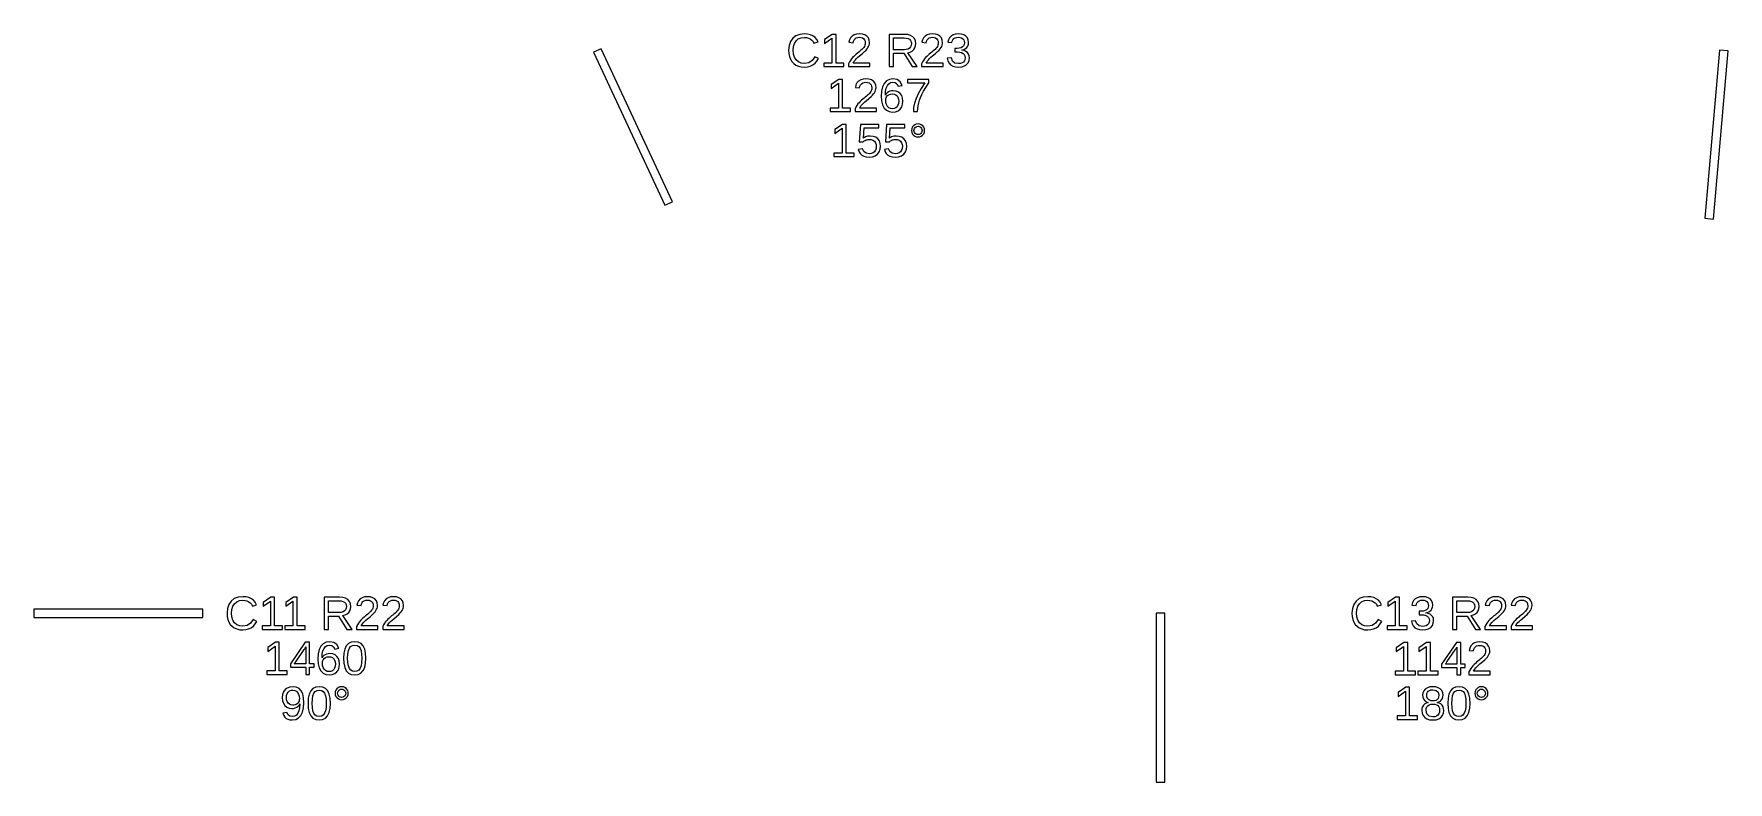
# Model space of a CAD drawing. Extents: x 194 to 2890, y 45 to 1503.
# Drawn here: x 1224 to 1524.8, y 645 to 778 of the extents above; entities that cross this region are included whole.
import ezdxf

# ---------------------------------------------------------------- set-up
doc = ezdxf.new("R2010")
doc.units = 0
doc.layers.get('0').update_dxf_attribs({"linetype": 'CONTINUOUS'})

msp = doc.modelspace()

# ---------------------------------------------------------------- linework, layer by layer
for points in [[(1361.31, 772.093), (1361.81, 772.222), (1362.26, 772.437), (1362.66, 772.734), (1362.99, 773.109), (1363.26, 773.564), (1362.62, 773.881), (1362.15, 773.219), (1361.55, 772.821), (1360.81, 772.689), (1360.23, 772.76), (1359.73, 772.974), (1359.32, 773.33), (1359.01, 773.803), (1358.83, 774.368), (1358.77, 775.024), (1358.83, 775.685), (1359, 776.244), (1359.3, 776.703), (1359.7, 777.043), (1360.19, 777.247), (1360.78, 777.315), (1361.16, 777.286), (1361.51, 777.198), (1361.83, 777.051), (1362.09, 776.848), (1362.31, 776.593), (1362.47, 776.286), (1363.2, 776.53), (1362.97, 776.961), (1362.67, 777.315), (1362.3, 777.592), (1361.86, 777.791), (1361.35, 777.91), (1360.77, 777.95), (1359.96, 777.863), (1359.28, 777.604), (1358.72, 777.173), (1358.31, 776.589), (1358.06, 775.873), (1357.98, 775.024), (1358.02, 774.441), (1358.13, 773.913), (1358.31, 773.44), (1358.56, 773.028), (1358.89, 772.685), (1359.27, 772.41), (1359.72, 772.21), (1360.22, 772.09), (1360.77, 772.05)], [(1367.8, 772.754), (1366.41, 772.754), (1366.41, 777.864), (1365.73, 777.864), (1364.37, 776.933), (1364.37, 776.241), (1365.67, 777.165), (1365.67, 772.754), (1364.21, 772.754), (1364.21, 772.132), (1367.8, 772.132)], [(1372.42, 772.754), (1369.43, 772.754), (1369.53, 772.946), (1369.66, 773.144), (1369.83, 773.346), (1370.04, 773.559), (1370.29, 773.789), (1370.58, 774.036), (1371.08, 774.457), (1371.47, 774.797), (1371.73, 775.057), (1371.91, 775.277), (1372.06, 775.496), (1372.18, 775.716), (1372.27, 775.936), (1372.32, 776.157), (1372.33, 776.379), (1372.28, 776.843), (1372.13, 777.23), (1371.87, 777.541), (1371.51, 777.768), (1371.07, 777.904), (1370.54, 777.95), (1370.04, 777.905), (1369.61, 777.769), (1369.24, 777.543), (1368.96, 777.24), (1368.76, 776.876), (1368.66, 776.448), (1369.41, 776.379), (1369.47, 776.663), (1369.59, 776.901), (1369.76, 777.093), (1369.98, 777.235), (1370.24, 777.319), (1370.54, 777.348), (1370.84, 777.319), (1371.1, 777.232), (1371.3, 777.087), (1371.46, 776.89), (1371.55, 776.646), (1371.58, 776.355), (1371.56, 776.13), (1371.51, 775.921), (1371.42, 775.728), (1371.3, 775.547), (1371.16, 775.37), (1371, 775.199), (1370.82, 775.031), (1370.62, 774.863), (1370.42, 774.695), (1370.2, 774.522), (1369.98, 774.34), (1369.76, 774.148), (1369.55, 773.943), (1369.34, 773.724), (1369.13, 773.488), (1368.94, 773.233), (1368.78, 772.953), (1368.63, 772.648), (1368.63, 772.132), (1372.42, 772.132)], [(1376.62, 774.512), (1378.4, 774.512), (1379.89, 772.132), (1380.79, 772.132), (1379.16, 774.601), (1379.57, 774.713), (1379.91, 774.896), (1380.19, 775.151), (1380.4, 775.463), (1380.52, 775.821), (1380.56, 776.225), (1380.5, 776.702), (1380.33, 777.104), (1380.03, 777.431), (1379.63, 777.672), (1379.14, 777.816), (1378.54, 777.864), (1375.84, 777.864), (1375.84, 772.132), (1376.62, 772.132)], [(1376.62, 775.126), (1376.62, 777.242), (1378.46, 777.242), (1378.85, 777.213), (1379.18, 777.125), (1379.44, 776.979), (1379.63, 776.778), (1379.74, 776.524), (1379.78, 776.217), (1379.74, 775.898), (1379.63, 775.63), (1379.44, 775.413), (1379.19, 775.254), (1378.87, 775.158), (1378.49, 775.126)], [(1385.39, 772.754), (1382.4, 772.754), (1382.5, 772.946), (1382.63, 773.144), (1382.8, 773.346), (1383, 773.559), (1383.25, 773.789), (1383.54, 774.036), (1384.05, 774.457), (1384.43, 774.797), (1384.7, 775.057), (1384.88, 775.277), (1385.03, 775.496), (1385.15, 775.716), (1385.23, 775.936), (1385.28, 776.157), (1385.3, 776.379), (1385.25, 776.843), (1385.09, 777.23), (1384.84, 777.541), (1384.48, 777.768), (1384.04, 777.904), (1383.5, 777.95), (1383.01, 777.905), (1382.58, 777.769), (1382.21, 777.543), (1381.92, 777.24), (1381.73, 776.876), (1381.63, 776.448), (1382.38, 776.379), (1382.44, 776.663), (1382.56, 776.901), (1382.73, 777.093), (1382.95, 777.235), (1383.21, 777.319), (1383.5, 777.348), (1383.81, 777.319), (1384.06, 777.232), (1384.27, 777.087), (1384.43, 776.89), (1384.52, 776.646), (1384.55, 776.355), (1384.53, 776.13), (1384.48, 775.921), (1384.39, 775.728), (1384.27, 775.547), (1384.13, 775.37), (1383.97, 775.199), (1383.79, 775.031), (1383.59, 774.863), (1383.38, 774.695), (1383.17, 774.522), (1382.95, 774.34), (1382.73, 774.148), (1382.51, 773.943), (1382.3, 773.724), (1382.1, 773.488), (1381.91, 773.233), (1381.74, 772.953), (1381.59, 772.648), (1381.59, 772.132), (1385.39, 772.132)], [(1388.71, 772.099), (1389.19, 772.244), (1389.57, 772.486), (1389.85, 772.816), (1390.02, 773.225), (1390.08, 773.714), (1390.04, 774.06), (1389.92, 774.363), (1389.72, 774.626), (1389.45, 774.835), (1389.12, 774.978), (1388.72, 775.057), (1388.72, 775.073), (1389.08, 775.179), (1389.38, 775.335), (1389.61, 775.539), (1389.78, 775.791), (1389.89, 776.089), (1389.92, 776.432), (1389.87, 776.875), (1389.71, 777.247), (1389.44, 777.549), (1389.08, 777.772), (1388.63, 777.905), (1388.1, 777.95), (1387.61, 777.906), (1387.18, 777.774), (1386.81, 777.555), (1386.52, 777.258), (1386.33, 776.892), (1386.23, 776.457), (1386.96, 776.4), (1387.02, 776.678), (1387.14, 776.911), (1387.31, 777.099), (1387.53, 777.237), (1387.79, 777.32), (1388.09, 777.348), (1388.42, 777.318), (1388.69, 777.229), (1388.9, 777.081), (1389.05, 776.882), (1389.14, 776.64), (1389.17, 776.355), (1389.13, 776.068), (1389.02, 775.826), (1388.84, 775.629), (1388.58, 775.483), (1388.27, 775.395), (1387.9, 775.366), (1387.5, 775.366), (1387.5, 774.731), (1387.92, 774.731), (1388.34, 774.702), (1388.68, 774.615), (1388.96, 774.469), (1389.16, 774.271), (1389.28, 774.028), (1389.32, 773.739), (1389.28, 773.41), (1389.18, 773.14), (1389, 772.929), (1388.77, 772.778), (1388.48, 772.687), (1388.13, 772.656), (1387.5, 772.769), (1387.09, 773.108), (1386.88, 773.674), (1386.13, 773.604), (1386.24, 773.134), (1386.45, 772.746), (1386.74, 772.443), (1387.13, 772.225), (1387.59, 772.094), (1388.13, 772.05)], [(1337.36, 748.128), (1324.68, 775.317), (1323.32, 774.683), (1336, 747.494)], [(1524.75, 774.935), (1523.25, 775.065), (1520.64, 745.18), (1522.13, 745.049)], [(1373.58, 764.754), (1370.59, 764.754), (1370.69, 764.946), (1370.82, 765.144), (1370.99, 765.346), (1371.19, 765.559), (1371.44, 765.789), (1371.73, 766.036), (1372.24, 766.457), (1372.62, 766.797), (1372.88, 767.057), (1373.07, 767.277), (1373.22, 767.496), (1373.34, 767.716), (1373.42, 767.936), (1373.47, 768.157), (1373.49, 768.379), (1373.44, 768.843), (1373.28, 769.23), (1373.03, 769.541), (1372.67, 769.768), (1372.23, 769.904), (1371.69, 769.95), (1371.2, 769.905), (1370.77, 769.769), (1370.4, 769.543), (1370.11, 769.24), (1369.92, 768.876), (1369.82, 768.448), (1370.57, 768.379), (1370.63, 768.663), (1370.75, 768.901), (1370.92, 769.093), (1371.14, 769.235), (1371.4, 769.319), (1371.69, 769.348), (1372, 769.319), (1372.25, 769.232), (1372.46, 769.087), (1372.62, 768.89), (1372.71, 768.646), (1372.74, 768.355), (1372.72, 768.13), (1372.67, 767.921), (1372.58, 767.728), (1372.46, 767.547), (1372.32, 767.37), (1372.16, 767.199), (1371.98, 767.031), (1371.78, 766.863), (1371.57, 766.695), (1371.36, 766.522), (1371.14, 766.34), (1370.92, 766.148), (1370.7, 765.943), (1370.49, 765.724), (1370.29, 765.488), (1370.1, 765.233), (1369.93, 764.953), (1369.78, 764.648), (1369.78, 764.132), (1373.58, 764.132)], [(1376.95, 764.108), (1377.41, 764.283), (1377.78, 764.575), (1378.05, 764.967), (1378.21, 765.445), (1378.27, 766.007), (1378.22, 766.528), (1378.06, 766.973), (1377.8, 767.342), (1377.46, 767.618), (1377.04, 767.783), (1376.54, 767.838), (1376.24, 767.817), (1375.97, 767.752), (1375.71, 767.645), (1375.49, 767.496), (1375.3, 767.309), (1375.15, 767.081), (1375.19, 767.761), (1375.3, 768.325), (1375.5, 768.772), (1375.76, 769.096), (1376.08, 769.291), (1376.47, 769.356), (1376.89, 769.278), (1377.21, 769.045), (1377.41, 768.656), (1378.11, 768.782), (1377.78, 769.431), (1377.23, 769.82), (1376.47, 769.95), (1375.87, 769.861), (1375.36, 769.595), (1374.96, 769.152), (1374.66, 768.544), (1374.48, 767.782), (1374.42, 766.866), (1374.48, 766.022), (1374.65, 765.323), (1374.94, 764.77), (1375.33, 764.37), (1375.82, 764.13), (1376.42, 764.05)], [(1368.96, 764.754), (1367.56, 764.754), (1367.56, 769.864), (1366.89, 769.864), (1365.53, 768.933), (1365.53, 768.241), (1366.83, 769.165), (1366.83, 764.754), (1365.37, 764.754), (1365.37, 764.132), (1368.96, 764.132)], [(1376.07, 764.687), (1375.79, 764.828), (1375.55, 765.063), (1375.37, 765.372), (1375.26, 765.734), (1375.22, 766.15), (1375.26, 766.474), (1375.36, 766.749), (1375.54, 766.974), (1375.77, 767.14), (1376.05, 767.239), (1376.37, 767.273), (1376.7, 767.235), (1376.99, 767.122), (1377.22, 766.935), (1377.39, 766.678), (1377.49, 766.358), (1377.52, 765.975), (1377.49, 765.589), (1377.39, 765.263), (1377.22, 764.996), (1377, 764.798), (1376.72, 764.68), (1376.39, 764.64)], [(1380.9, 764.655), (1380.97, 765.166), (1381.07, 765.665), (1381.21, 766.161), (1381.39, 766.662), (1381.61, 767.167), (1381.91, 767.739), (1382.32, 768.44), (1382.85, 769.27), (1382.85, 769.864), (1379.06, 769.864), (1379.06, 769.242), (1382.14, 769.242), (1381.48, 768.228), (1380.97, 767.295), (1380.59, 766.445), (1380.33, 765.648), (1380.17, 764.877), (1380.12, 764.132), (1380.88, 764.132)], [(1369.61, 756.754), (1368.21, 756.754), (1368.21, 761.864), (1367.54, 761.864), (1366.18, 760.933), (1366.18, 760.241), (1367.48, 761.165), (1367.48, 756.754), (1366.02, 756.754), (1366.02, 756.132), (1369.61, 756.132)], [(1372.86, 756.108), (1373.36, 756.282), (1373.76, 756.571), (1374.06, 756.961), (1374.24, 757.437), (1374.3, 757.999), (1374.25, 758.497), (1374.08, 758.929), (1373.8, 759.293), (1373.43, 759.569), (1372.98, 759.734), (1372.45, 759.789), (1372, 759.749), (1371.61, 759.627), (1371.27, 759.423), (1371.38, 761.242), (1373.97, 761.242), (1373.97, 761.864), (1370.71, 761.864), (1370.52, 758.78), (1371.23, 758.78), (1371.4, 758.915), (1371.57, 759.021), (1371.75, 759.098), (1371.92, 759.15), (1372.11, 759.181), (1372.3, 759.191), (1372.65, 759.154), (1372.95, 759.043), (1373.2, 758.858), (1373.39, 758.612), (1373.5, 758.321), (1373.54, 757.983), (1373.5, 757.597), (1373.39, 757.271), (1373.21, 757.004), (1372.96, 756.806), (1372.65, 756.688), (1372.28, 756.648), (1371.72, 756.743), (1371.33, 757.026), (1371.09, 757.499), (1370.35, 757.413), (1370.48, 757.006), (1370.68, 756.668), (1370.97, 756.4), (1371.34, 756.206), (1371.77, 756.089), (1372.27, 756.05)], [(1377.49, 756.108), (1377.99, 756.282), (1378.4, 756.571), (1378.7, 756.961), (1378.88, 757.437), (1378.94, 757.999), (1378.88, 758.497), (1378.71, 758.929), (1378.43, 759.293), (1378.06, 759.569), (1377.61, 759.734), (1377.08, 759.789), (1376.64, 759.749), (1376.24, 759.627), (1375.9, 759.423), (1376.01, 761.242), (1378.6, 761.242), (1378.6, 761.864), (1375.34, 761.864), (1375.15, 758.78), (1375.87, 758.78), (1376.04, 758.915), (1376.21, 759.021), (1376.38, 759.098), (1376.56, 759.15), (1376.74, 759.181), (1376.93, 759.191), (1377.29, 759.154), (1377.59, 759.043), (1377.84, 758.858), (1378.03, 758.612), (1378.14, 758.321), (1378.17, 757.983), (1378.14, 757.597), (1378.03, 757.271), (1377.84, 757.004), (1377.59, 756.806), (1377.28, 756.688), (1376.92, 756.648), (1376.36, 756.743), (1375.96, 757.026), (1375.73, 757.499), (1374.98, 757.413), (1375.11, 757.006), (1375.32, 756.668), (1375.61, 756.4), (1375.97, 756.206), (1376.4, 756.089), (1376.9, 756.05)], [(1381.25, 759.668), (1381.53, 759.781), (1381.77, 759.968), (1381.96, 760.21), (1382.08, 760.484), (1382.12, 760.79), (1382.08, 761.097), (1381.97, 761.371), (1381.78, 761.612), (1381.53, 761.8), (1381.26, 761.912), (1380.95, 761.95), (1380.64, 761.912), (1380.36, 761.798), (1380.12, 761.608), (1379.93, 761.365), (1379.82, 761.093), (1379.78, 760.79), (1379.82, 760.488), (1379.93, 760.215), (1380.13, 759.972), (1380.37, 759.783), (1380.64, 759.669), (1380.95, 759.631)], [(1380.76, 760.082), (1380.59, 760.154), (1380.44, 760.274), (1380.32, 760.427), (1380.25, 760.599), (1380.23, 760.79), (1380.25, 760.981), (1380.32, 761.154), (1380.44, 761.307), (1380.59, 761.427), (1380.76, 761.499), (1380.95, 761.523), (1381.14, 761.499), (1381.31, 761.429), (1381.46, 761.311), (1381.58, 761.159), (1381.65, 760.986), (1381.67, 760.79), (1381.65, 760.597), (1381.58, 760.424), (1381.46, 760.271), (1381.31, 760.153), (1381.14, 760.082), (1380.95, 760.058)], [(1261.62, 672.093), (1262.12, 672.222), (1262.57, 672.437), (1262.97, 672.734), (1263.3, 673.109), (1263.56, 673.564), (1262.93, 673.881), (1262.46, 673.219), (1261.86, 672.821), (1261.12, 672.689), (1260.54, 672.76), (1260.04, 672.974), (1259.63, 673.33), (1259.32, 673.803), (1259.14, 674.368), (1259.08, 675.024), (1259.14, 675.685), (1259.31, 676.244), (1259.61, 676.703), (1260.01, 677.043), (1260.5, 677.247), (1261.09, 677.315), (1261.47, 677.286), (1261.82, 677.198), (1262.13, 677.051), (1262.4, 676.848), (1262.62, 676.593), (1262.78, 676.286), (1263.51, 676.53), (1263.28, 676.961), (1262.98, 677.315), (1262.61, 677.592), (1262.17, 677.791), (1261.66, 677.91), (1261.08, 677.95), (1260.27, 677.863), (1259.58, 677.604), (1259.03, 677.173), (1258.62, 676.589), (1258.37, 675.873), (1258.29, 675.024), (1258.32, 674.441), (1258.43, 673.913), (1258.62, 673.44), (1258.87, 673.028), (1259.2, 672.685), (1259.58, 672.41), (1260.03, 672.21), (1260.53, 672.09), (1261.08, 672.05)], [(1268.11, 672.754), (1266.71, 672.754), (1266.71, 677.864), (1266.04, 677.864), (1264.68, 676.933), (1264.68, 676.241), (1265.98, 677.165), (1265.98, 672.754), (1264.52, 672.754), (1264.52, 672.132), (1268.11, 672.132)], [(1272.13, 672.754), (1270.73, 672.754), (1270.73, 677.864), (1270.06, 677.864), (1268.7, 676.933), (1268.7, 676.241), (1269.99, 677.165), (1269.99, 672.754), (1268.53, 672.754), (1268.53, 672.132), (1272.13, 672.132)], [(1276.31, 674.512), (1278.1, 674.512), (1279.58, 672.132), (1280.48, 672.132), (1278.85, 674.601), (1279.26, 674.713), (1279.6, 674.896), (1279.88, 675.151), (1280.09, 675.463), (1280.21, 675.821), (1280.25, 676.225), (1280.19, 676.702), (1280.02, 677.104), (1279.72, 677.431), (1279.32, 677.672), (1278.83, 677.816), (1278.23, 677.864), (1275.53, 677.864), (1275.53, 672.132), (1276.31, 672.132)], [(1276.31, 675.126), (1276.31, 677.242), (1278.15, 677.242), (1278.54, 677.213), (1278.87, 677.125), (1279.13, 676.979), (1279.32, 676.778), (1279.43, 676.524), (1279.47, 676.217), (1279.43, 675.898), (1279.32, 675.63), (1279.13, 675.413), (1278.88, 675.254), (1278.56, 675.158), (1278.18, 675.126)], [(1285.08, 672.754), (1282.09, 672.754), (1282.19, 672.946), (1282.32, 673.144), (1282.49, 673.346), (1282.7, 673.559), (1282.94, 673.789), (1283.23, 674.036), (1283.74, 674.457), (1284.12, 674.797), (1284.39, 675.057), (1284.57, 675.277), (1284.72, 675.496), (1284.84, 675.716), (1284.92, 675.936), (1284.98, 676.157), (1284.99, 676.379), (1284.94, 676.843), (1284.79, 677.23), (1284.53, 677.541), (1284.17, 677.768), (1283.73, 677.904), (1283.19, 677.95), (1282.7, 677.905), (1282.27, 677.769), (1281.9, 677.543), (1281.61, 677.24), (1281.42, 676.876), (1281.32, 676.448), (1282.07, 676.379), (1282.13, 676.663), (1282.25, 676.901), (1282.42, 677.093), (1282.64, 677.235), (1282.9, 677.319), (1283.19, 677.348), (1283.5, 677.319), (1283.75, 677.232), (1283.96, 677.087), (1284.12, 676.89), (1284.21, 676.646), (1284.24, 676.355), (1284.22, 676.13), (1284.17, 675.921), (1284.08, 675.728), (1283.96, 675.547), (1283.82, 675.37), (1283.66, 675.199), (1283.48, 675.031), (1283.28, 674.863), (1283.07, 674.695), (1282.86, 674.522), (1282.64, 674.34), (1282.42, 674.148), (1282.2, 673.943), (1281.99, 673.724), (1281.79, 673.488), (1281.6, 673.233), (1281.43, 672.953), (1281.29, 672.648), (1281.29, 672.132), (1285.08, 672.132)], [(1289.72, 672.754), (1286.73, 672.754), (1286.82, 672.946), (1286.96, 673.144), (1287.12, 673.346), (1287.33, 673.559), (1287.58, 673.789), (1287.87, 674.036), (1288.37, 674.457), (1288.76, 674.797), (1289.02, 675.057), (1289.2, 675.277), (1289.36, 675.496), (1289.47, 675.716), (1289.56, 675.936), (1289.61, 676.157), (1289.63, 676.379), (1289.57, 676.843), (1289.42, 677.23), (1289.16, 677.541), (1288.81, 677.768), (1288.36, 677.904), (1287.83, 677.95), (1287.33, 677.905), (1286.9, 677.769), (1286.54, 677.543), (1286.25, 677.24), (1286.05, 676.876), (1285.95, 676.448), (1286.7, 676.379), (1286.76, 676.663), (1286.88, 676.901), (1287.06, 677.093), (1287.28, 677.235), (1287.53, 677.319), (1287.83, 677.348), (1288.13, 677.319), (1288.39, 677.232), (1288.6, 677.087), (1288.75, 676.89), (1288.84, 676.646), (1288.87, 676.355), (1288.86, 676.13), (1288.8, 675.921), (1288.71, 675.728), (1288.6, 675.547), (1288.45, 675.37), (1288.29, 675.199), (1288.11, 675.031), (1287.92, 674.863), (1287.71, 674.695), (1287.49, 674.522), (1287.27, 674.34), (1287.06, 674.148), (1286.84, 673.943), (1286.63, 673.724), (1286.43, 673.488), (1286.24, 673.233), (1286.07, 672.953), (1285.92, 672.648), (1285.92, 672.132), (1289.72, 672.132)], [(1461.31, 672.093), (1461.81, 672.222), (1462.26, 672.437), (1462.66, 672.734), (1462.99, 673.109), (1463.26, 673.564), (1462.62, 673.881), (1462.15, 673.219), (1461.55, 672.821), (1460.81, 672.689), (1460.23, 672.76), (1459.73, 672.974), (1459.32, 673.33), (1459.01, 673.803), (1458.83, 674.368), (1458.77, 675.024), (1458.83, 675.685), (1459, 676.244), (1459.3, 676.703), (1459.7, 677.043), (1460.19, 677.247), (1460.78, 677.315), (1461.16, 677.286), (1461.51, 677.198), (1461.83, 677.051), (1462.09, 676.848), (1462.31, 676.593), (1462.47, 676.286), (1463.2, 676.53), (1462.97, 676.961), (1462.67, 677.315), (1462.3, 677.592), (1461.86, 677.791), (1461.35, 677.91), (1460.77, 677.95), (1459.96, 677.863), (1459.28, 677.604), (1458.72, 677.173), (1458.31, 676.589), (1458.06, 675.873), (1457.98, 675.024), (1458.02, 674.441), (1458.13, 673.913), (1458.31, 673.44), (1458.56, 673.028), (1458.89, 672.685), (1459.27, 672.41), (1459.72, 672.21), (1460.22, 672.09), (1460.77, 672.05)], [(1467.8, 672.754), (1466.41, 672.754), (1466.41, 677.864), (1465.73, 677.864), (1464.37, 676.933), (1464.37, 676.241), (1465.67, 677.165), (1465.67, 672.754), (1464.21, 672.754), (1464.21, 672.132), (1467.8, 672.132)], [(1471.11, 672.099), (1471.59, 672.244), (1471.97, 672.486), (1472.25, 672.816), (1472.42, 673.225), (1472.48, 673.714), (1472.44, 674.06), (1472.32, 674.363), (1472.12, 674.626), (1471.85, 674.835), (1471.51, 674.978), (1471.12, 675.057), (1471.12, 675.073), (1471.48, 675.179), (1471.77, 675.335), (1472.01, 675.539), (1472.18, 675.791), (1472.28, 676.089), (1472.32, 676.432), (1472.26, 676.875), (1472.1, 677.247), (1471.84, 677.549), (1471.48, 677.772), (1471.03, 677.905), (1470.5, 677.95), (1470, 677.906), (1469.57, 677.774), (1469.21, 677.555), (1468.92, 677.258), (1468.72, 676.892), (1468.62, 676.457), (1469.36, 676.4), (1469.42, 676.678), (1469.54, 676.911), (1469.71, 677.099), (1469.93, 677.237), (1470.19, 677.32), (1470.49, 677.348), (1470.82, 677.318), (1471.08, 677.229), (1471.29, 677.081), (1471.44, 676.882), (1471.53, 676.64), (1471.56, 676.355), (1471.53, 676.068), (1471.42, 675.826), (1471.23, 675.629), (1470.98, 675.483), (1470.67, 675.395), (1470.3, 675.366), (1469.9, 675.366), (1469.9, 674.731), (1470.32, 674.731), (1470.73, 674.702), (1471.08, 674.615), (1471.35, 674.469), (1471.55, 674.271), (1471.68, 674.028), (1471.72, 673.739), (1471.68, 673.41), (1471.57, 673.14), (1471.4, 672.929), (1471.16, 672.778), (1470.87, 672.687), (1470.53, 672.656), (1469.9, 672.769), (1469.49, 673.108), (1469.28, 673.674), (1468.53, 673.604), (1468.64, 673.134), (1468.84, 672.746), (1469.14, 672.443), (1469.53, 672.225), (1469.99, 672.094), (1470.53, 672.05)], [(1476.62, 674.512), (1478.4, 674.512), (1479.89, 672.132), (1480.79, 672.132), (1479.16, 674.601), (1479.57, 674.713), (1479.91, 674.896), (1480.19, 675.151), (1480.4, 675.463), (1480.52, 675.821), (1480.56, 676.225), (1480.5, 676.702), (1480.33, 677.104), (1480.03, 677.431), (1479.63, 677.672), (1479.14, 677.816), (1478.54, 677.864), (1475.84, 677.864), (1475.84, 672.132), (1476.62, 672.132)], [(1476.62, 675.126), (1476.62, 677.242), (1478.46, 677.242), (1478.85, 677.213), (1479.18, 677.125), (1479.44, 676.979), (1479.63, 676.778), (1479.74, 676.524), (1479.78, 676.217), (1479.74, 675.898), (1479.63, 675.63), (1479.44, 675.413), (1479.19, 675.254), (1478.87, 675.158), (1478.49, 675.126)], [(1485.39, 672.754), (1482.4, 672.754), (1482.5, 672.946), (1482.63, 673.144), (1482.8, 673.346), (1483, 673.559), (1483.25, 673.789), (1483.54, 674.036), (1484.05, 674.457), (1484.43, 674.797), (1484.7, 675.057), (1484.88, 675.277), (1485.03, 675.496), (1485.15, 675.716), (1485.23, 675.936), (1485.28, 676.157), (1485.3, 676.379), (1485.25, 676.843), (1485.09, 677.23), (1484.84, 677.541), (1484.48, 677.768), (1484.04, 677.904), (1483.5, 677.95), (1483.01, 677.905), (1482.58, 677.769), (1482.21, 677.543), (1481.92, 677.24), (1481.73, 676.876), (1481.63, 676.448), (1482.38, 676.379), (1482.44, 676.663), (1482.56, 676.901), (1482.73, 677.093), (1482.95, 677.235), (1483.21, 677.319), (1483.5, 677.348), (1483.81, 677.319), (1484.06, 677.232), (1484.27, 677.087), (1484.43, 676.89), (1484.52, 676.646), (1484.55, 676.355), (1484.53, 676.13), (1484.48, 675.921), (1484.39, 675.728), (1484.27, 675.547), (1484.13, 675.37), (1483.97, 675.199), (1483.79, 675.031), (1483.59, 674.863), (1483.38, 674.695), (1483.17, 674.522), (1482.95, 674.34), (1482.73, 674.148), (1482.51, 673.943), (1482.3, 673.724), (1482.1, 673.488), (1481.91, 673.233), (1481.74, 672.953), (1481.59, 672.648), (1481.59, 672.132), (1485.39, 672.132)], [(1490.03, 672.754), (1487.04, 672.754), (1487.13, 672.946), (1487.27, 673.144), (1487.43, 673.346), (1487.64, 673.559), (1487.89, 673.789), (1488.18, 674.036), (1488.68, 674.457), (1489.07, 674.797), (1489.33, 675.057), (1489.51, 675.277), (1489.67, 675.496), (1489.78, 675.716), (1489.87, 675.936), (1489.92, 676.157), (1489.94, 676.379), (1489.88, 676.843), (1489.73, 677.23), (1489.47, 677.541), (1489.12, 677.768), (1488.67, 677.904), (1488.14, 677.95), (1487.64, 677.905), (1487.21, 677.769), (1486.85, 677.543), (1486.56, 677.24), (1486.36, 676.876), (1486.26, 676.448), (1487.01, 676.379), (1487.07, 676.663), (1487.19, 676.901), (1487.37, 677.093), (1487.59, 677.235), (1487.84, 677.319), (1488.14, 677.348), (1488.44, 677.319), (1488.7, 677.232), (1488.91, 677.087), (1489.06, 676.89), (1489.15, 676.646), (1489.18, 676.355), (1489.17, 676.13), (1489.11, 675.921), (1489.02, 675.728), (1488.9, 675.547), (1488.76, 675.37), (1488.6, 675.199), (1488.42, 675.031), (1488.23, 674.863), (1488.02, 674.695), (1487.8, 674.522), (1487.58, 674.34), (1487.36, 674.148), (1487.15, 673.943), (1486.94, 673.724), (1486.74, 673.488), (1486.55, 673.233), (1486.38, 672.953), (1486.23, 672.648), (1486.23, 672.132), (1490.03, 672.132)], [(1254, 675.75), (1224, 675.75), (1224, 674.25), (1254, 674.25)], [(1424.75, 675), (1423.25, 675), (1423.25, 645), (1424.75, 645)], [(1268.96, 664.754), (1267.56, 664.754), (1267.56, 669.864), (1266.89, 669.864), (1265.53, 668.933), (1265.53, 668.241), (1266.83, 669.165), (1266.83, 664.754), (1265.37, 664.754), (1265.37, 664.132), (1268.96, 664.132)], [(1272.95, 665.429), (1273.76, 665.429), (1273.76, 666.007), (1272.95, 666.007), (1272.95, 669.864), (1272.18, 669.864), (1269.56, 665.999), (1269.56, 665.429), (1272.26, 665.429), (1272.26, 664.132), (1272.95, 664.132)], [(1270.23, 666.007), (1270.3, 666.089), (1270.52, 666.39), (1271.99, 668.554), (1272.03, 668.618), (1272.08, 668.708), (1272.14, 668.823), (1272.2, 668.932), (1272.24, 669.004), (1272.26, 669.038), (1272.26, 666.007)], [(1276.95, 664.108), (1277.41, 664.283), (1277.78, 664.575), (1278.05, 664.967), (1278.21, 665.445), (1278.27, 666.007), (1278.22, 666.528), (1278.06, 666.973), (1277.8, 667.342), (1277.46, 667.618), (1277.04, 667.783), (1276.54, 667.838), (1276.24, 667.817), (1275.97, 667.752), (1275.71, 667.645), (1275.49, 667.496), (1275.3, 667.309), (1275.15, 667.081), (1275.19, 667.761), (1275.3, 668.325), (1275.5, 668.772), (1275.76, 669.096), (1276.08, 669.291), (1276.47, 669.356), (1276.89, 669.278), (1277.21, 669.045), (1277.41, 668.656), (1278.11, 668.782), (1277.78, 669.431), (1277.23, 669.82), (1276.47, 669.95), (1275.87, 669.861), (1275.36, 669.595), (1274.96, 669.152), (1274.66, 668.544), (1274.48, 667.782), (1274.42, 666.866), (1274.48, 666.022), (1274.65, 665.323), (1274.94, 664.77), (1275.33, 664.37), (1275.82, 664.13), (1276.42, 664.05)], [(1281.55, 664.134), (1282.05, 664.387), (1282.44, 664.807), (1282.72, 665.387), (1282.89, 666.118), (1282.94, 667), (1282.89, 667.894), (1282.73, 668.629), (1282.46, 669.205), (1282.08, 669.619), (1281.58, 669.867), (1280.97, 669.95), (1280.33, 669.868), (1279.83, 669.623), (1279.44, 669.213), (1279.17, 668.64), (1279.01, 667.902), (1278.96, 667), (1279.02, 666.114), (1279.18, 665.382), (1279.46, 664.803), (1279.84, 664.385), (1280.34, 664.134), (1280.94, 664.05)], [(1280.55, 664.711), (1280.24, 664.9), (1280, 665.214), (1279.83, 665.664), (1279.73, 666.259), (1279.7, 667), (1279.73, 667.759), (1279.83, 668.362), (1280, 668.806), (1280.23, 669.112), (1280.56, 669.295), (1280.97, 669.356), (1281.36, 669.294), (1281.68, 669.108), (1281.91, 668.798), (1282.07, 668.351), (1282.17, 667.751), (1282.2, 667), (1282.17, 666.271), (1282.07, 665.68), (1281.9, 665.226), (1281.66, 664.905), (1281.34, 664.712), (1280.95, 664.648)], [(1469.27, 664.712), (1467.87, 664.712), (1467.87, 669.822), (1467.2, 669.822), (1465.84, 668.89), (1465.84, 668.199), (1467.14, 669.122), (1467.14, 664.712), (1465.67, 664.712), (1465.67, 664.089), (1469.27, 664.089)], [(1473.28, 664.712), (1471.89, 664.712), (1471.89, 669.822), (1471.21, 669.822), (1469.86, 668.89), (1469.86, 668.199), (1471.15, 669.122), (1471.15, 664.712), (1469.69, 664.712), (1469.69, 664.089), (1473.28, 664.089)], [(1477.28, 665.387), (1478.08, 665.387), (1478.08, 665.965), (1477.28, 665.965), (1477.28, 669.822), (1476.51, 669.822), (1473.88, 665.957), (1473.88, 665.387), (1476.58, 665.387), (1476.58, 664.089), (1477.28, 664.089)], [(1474.56, 665.965), (1474.62, 666.046), (1474.84, 666.347), (1476.31, 668.512), (1476.35, 668.576), (1476.41, 668.666), (1476.47, 668.781), (1476.53, 668.89), (1476.57, 668.961), (1476.58, 668.996), (1476.58, 665.965)], [(1482.54, 664.712), (1479.55, 664.712), (1479.65, 664.904), (1479.78, 665.101), (1479.95, 665.304), (1480.15, 665.517), (1480.4, 665.747), (1480.69, 665.993), (1481.2, 666.414), (1481.58, 666.755), (1481.84, 667.015), (1482.03, 667.234), (1482.18, 667.454), (1482.3, 667.674), (1482.38, 667.894), (1482.43, 668.115), (1482.45, 668.337), (1482.4, 668.801), (1482.24, 669.188), (1481.99, 669.499), (1481.63, 669.726), (1481.19, 669.862), (1480.65, 669.908), (1480.16, 669.862), (1479.73, 669.727), (1479.36, 669.501), (1479.07, 669.198), (1478.88, 668.833), (1478.78, 668.406), (1479.53, 668.337), (1479.59, 668.621), (1479.71, 668.859), (1479.88, 669.051), (1480.1, 669.192), (1480.36, 669.277), (1480.65, 669.305), (1480.96, 669.277), (1481.21, 669.19), (1481.42, 669.045), (1481.58, 668.848), (1481.67, 668.604), (1481.7, 668.313), (1481.68, 668.088), (1481.63, 667.879), (1481.54, 667.686), (1481.42, 667.504), (1481.28, 667.328), (1481.12, 667.157), (1480.94, 666.989), (1480.74, 666.821), (1480.53, 666.653), (1480.32, 666.48), (1480.1, 666.297), (1479.88, 666.105), (1479.66, 665.901), (1479.45, 665.681), (1479.25, 665.446), (1479.06, 665.191), (1478.89, 664.911), (1478.74, 664.606), (1478.74, 664.089), (1482.54, 664.089)], [(1276.07, 664.687), (1275.79, 664.828), (1275.55, 665.063), (1275.37, 665.372), (1275.26, 665.734), (1275.22, 666.15), (1275.26, 666.474), (1275.36, 666.749), (1275.54, 666.974), (1275.77, 667.14), (1276.05, 667.239), (1276.37, 667.273), (1276.7, 667.235), (1276.99, 667.122), (1277.22, 666.935), (1277.39, 666.678), (1277.49, 666.358), (1277.52, 665.975), (1277.49, 665.589), (1277.39, 665.263), (1277.22, 664.996), (1277, 664.798), (1276.72, 664.68), (1276.39, 664.64)], [(1270.48, 656.138), (1270.99, 656.403), (1271.4, 656.844), (1271.7, 657.448), (1271.88, 658.205), (1271.94, 659.114), (1271.88, 659.981), (1271.72, 660.691), (1271.45, 661.242), (1271.07, 661.635), (1270.58, 661.871), (1270, 661.95), (1269.44, 661.893), (1268.97, 661.721), (1268.59, 661.435), (1268.31, 661.049), (1268.15, 660.578), (1268.09, 660.021), (1268.14, 659.476), (1268.3, 659.009), (1268.55, 658.617), (1268.9, 658.324), (1269.31, 658.147), (1269.79, 658.089), (1270.1, 658.113), (1270.39, 658.187), (1270.66, 658.31), (1270.89, 658.474), (1271.08, 658.67), (1271.21, 658.898), (1271.17, 658.23), (1271.05, 657.672), (1270.85, 657.226), (1270.59, 656.901), (1270.26, 656.705), (1269.88, 656.64), (1269.44, 656.72), (1269.11, 656.958), (1268.91, 657.356), (1268.21, 657.246), (1268.35, 656.865), (1268.54, 656.56), (1268.79, 656.333), (1269.09, 656.176), (1269.45, 656.082), (1269.86, 656.05)], [(1275.25, 656.134), (1275.74, 656.387), (1276.14, 656.807), (1276.42, 657.387), (1276.59, 658.118), (1276.64, 659), (1276.59, 659.894), (1276.43, 660.629), (1276.16, 661.205), (1275.78, 661.619), (1275.28, 661.867), (1274.67, 661.95), (1274.03, 661.868), (1273.53, 661.623), (1273.14, 661.213), (1272.87, 660.64), (1272.71, 659.902), (1272.66, 659), (1272.71, 658.114), (1272.88, 657.382), (1273.16, 656.803), (1273.54, 656.385), (1274.04, 656.134), (1274.64, 656.05)], [(1278.94, 659.668), (1279.21, 659.781), (1279.46, 659.968), (1279.65, 660.21), (1279.76, 660.484), (1279.8, 660.79), (1279.76, 661.097), (1279.65, 661.371), (1279.46, 661.612), (1279.22, 661.8), (1278.94, 661.912), (1278.63, 661.95), (1278.32, 661.912), (1278.05, 661.798), (1277.8, 661.608), (1277.62, 661.365), (1277.5, 661.093), (1277.46, 660.79), (1277.5, 660.488), (1277.62, 660.215), (1277.81, 659.972), (1278.05, 659.783), (1278.33, 659.669), (1278.63, 659.631)], [(1469.61, 656.754), (1468.21, 656.754), (1468.21, 661.864), (1467.54, 661.864), (1466.18, 660.933), (1466.18, 660.241), (1467.48, 661.165), (1467.48, 656.754), (1466.02, 656.754), (1466.02, 656.132), (1469.61, 656.132)], [(1472.92, 656.099), (1473.4, 656.247), (1473.78, 656.494), (1474.06, 656.828), (1474.23, 657.24), (1474.29, 657.731), (1474.25, 658.087), (1474.15, 658.401), (1473.98, 658.672), (1473.75, 658.891), (1473.47, 659.047), (1473.13, 659.138), (1473.13, 659.155), (1473.42, 659.247), (1473.67, 659.401), (1473.87, 659.614), (1474.03, 659.873), (1474.12, 660.159), (1474.15, 660.473), (1474.09, 660.895), (1473.93, 661.254), (1473.66, 661.551), (1473.29, 661.773), (1472.84, 661.906), (1472.32, 661.95), (1471.81, 661.905), (1471.37, 661.769), (1471, 661.543), (1470.73, 661.244), (1470.57, 660.89), (1470.51, 660.481), (1470.54, 660.167), (1470.63, 659.881), (1470.78, 659.622), (1470.99, 659.407), (1471.23, 659.248), (1471.52, 659.146), (1471.52, 659.13), (1471.21, 659.043), (1470.93, 658.888), (1470.7, 658.666), (1470.52, 658.391), (1470.41, 658.077), (1470.38, 657.722), (1470.44, 657.229), (1470.61, 656.816), (1470.9, 656.486), (1471.29, 656.244), (1471.77, 656.099), (1472.34, 656.05)], [(1477.56, 656.134), (1478.06, 656.387), (1478.45, 656.807), (1478.73, 657.387), (1478.9, 658.118), (1478.96, 659), (1478.91, 659.894), (1478.75, 660.629), (1478.48, 661.205), (1478.1, 661.619), (1477.6, 661.867), (1476.98, 661.95), (1476.35, 661.868), (1475.84, 661.623), (1475.46, 661.213), (1475.19, 660.64), (1475.03, 659.902), (1474.98, 659), (1475.03, 658.114), (1475.2, 657.382), (1475.47, 656.803), (1475.86, 656.385), (1476.35, 656.134), (1476.96, 656.05)], [(1481.25, 659.668), (1481.53, 659.781), (1481.77, 659.968), (1481.96, 660.21), (1482.08, 660.484), (1482.12, 660.79), (1482.08, 661.097), (1481.97, 661.371), (1481.78, 661.612), (1481.53, 661.8), (1481.26, 661.912), (1480.95, 661.95), (1480.64, 661.912), (1480.36, 661.798), (1480.12, 661.608), (1479.93, 661.365), (1479.82, 661.093), (1479.78, 660.79), (1479.82, 660.488), (1479.93, 660.215), (1480.13, 659.972), (1480.37, 659.783), (1480.64, 659.669), (1480.95, 659.631)], [(1269.64, 658.707), (1269.37, 658.828), (1269.14, 659.03), (1268.97, 659.302), (1268.87, 659.633), (1268.83, 660.021), (1268.87, 660.403), (1268.97, 660.727), (1269.14, 660.996), (1269.37, 661.196), (1269.65, 661.316), (1269.97, 661.356), (1270.3, 661.309), (1270.59, 661.169), (1270.82, 660.935), (1271, 660.624), (1271.11, 660.253), (1271.14, 659.822), (1271.12, 659.605), (1271.07, 659.404), (1270.98, 659.22), (1270.87, 659.057), (1270.72, 658.92), (1270.56, 658.811), (1270.37, 658.731), (1270.17, 658.682), (1269.97, 658.666)], [(1274.25, 656.711), (1273.94, 656.9), (1273.7, 657.214), (1273.53, 657.664), (1273.43, 658.259), (1273.4, 659), (1273.43, 659.759), (1273.53, 660.362), (1273.69, 660.806), (1273.93, 661.112), (1274.26, 661.295), (1274.67, 661.356), (1275.06, 661.294), (1275.38, 661.108), (1275.61, 660.798), (1275.77, 660.351), (1275.87, 659.751), (1275.9, 659), (1275.86, 658.271), (1275.76, 657.68), (1275.6, 657.226), (1275.36, 656.905), (1275.04, 656.712), (1274.65, 656.648)], [(1278.44, 660.082), (1278.27, 660.154), (1278.12, 660.274), (1278, 660.427), (1277.93, 660.599), (1277.91, 660.79), (1277.93, 660.981), (1278, 661.154), (1278.12, 661.307), (1278.27, 661.427), (1278.44, 661.499), (1278.63, 661.523), (1278.83, 661.499), (1279, 661.429), (1279.15, 661.311), (1279.26, 661.159), (1279.33, 660.986), (1279.36, 660.79), (1279.33, 660.597), (1279.26, 660.424), (1279.15, 660.271), (1278.99, 660.153), (1278.82, 660.082), (1278.63, 660.058)], [(1471.67, 656.731), (1471.27, 657.126), (1471.14, 657.783), (1471.17, 658.098), (1471.27, 658.365), (1471.45, 658.583), (1471.68, 658.745), (1471.97, 658.842), (1472.32, 658.874), (1472.67, 658.844), (1472.97, 658.754), (1473.21, 658.603), (1473.39, 658.394), (1473.49, 658.126), (1473.53, 657.8), (1473.5, 657.42), (1473.4, 657.115), (1473.23, 656.886), (1473.01, 656.727), (1472.71, 656.631), (1472.34, 656.599)], [(1472.01, 659.452), (1471.75, 659.538), (1471.54, 659.681), (1471.39, 659.88), (1471.29, 660.13), (1471.26, 660.432), (1471.29, 660.728), (1471.38, 660.971), (1471.53, 661.16), (1471.74, 661.296), (1472, 661.377), (1472.32, 661.405), (1472.91, 661.297), (1473.27, 660.972), (1473.39, 660.432), (1473.36, 660.11), (1473.27, 659.853), (1473.11, 659.661), (1472.91, 659.529), (1472.64, 659.45), (1472.33, 659.423)], [(1476.57, 656.711), (1476.25, 656.9), (1476.02, 657.214), (1475.85, 657.664), (1475.75, 658.259), (1475.72, 659), (1475.75, 659.759), (1475.85, 660.362), (1476.01, 660.806), (1476.25, 661.112), (1476.57, 661.295), (1476.98, 661.356), (1477.38, 661.294), (1477.7, 661.108), (1477.93, 660.798), (1478.09, 660.351), (1478.18, 659.751), (1478.22, 659), (1478.18, 658.271), (1478.08, 657.68), (1477.91, 657.226), (1477.68, 656.905), (1477.36, 656.712), (1476.97, 656.648)], [(1480.76, 660.082), (1480.59, 660.154), (1480.44, 660.274), (1480.32, 660.427), (1480.25, 660.599), (1480.23, 660.79), (1480.25, 660.981), (1480.32, 661.154), (1480.44, 661.307), (1480.59, 661.427), (1480.76, 661.499), (1480.95, 661.523), (1481.14, 661.499), (1481.31, 661.429), (1481.46, 661.311), (1481.58, 661.159), (1481.65, 660.986), (1481.67, 660.79), (1481.65, 660.597), (1481.58, 660.424), (1481.46, 660.271), (1481.31, 660.153), (1481.14, 660.082), (1480.95, 660.058)]]:
    msp.add_lwpolyline(points, close=True)

doc.saveas('drawing.dxf')
